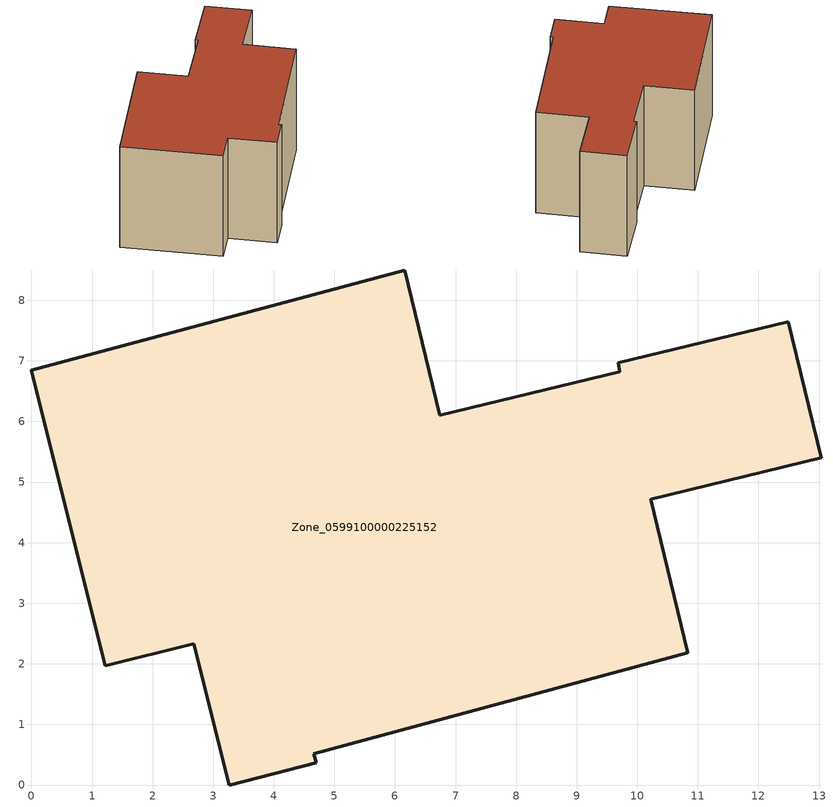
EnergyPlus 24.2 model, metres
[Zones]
Zone_0599100000225152
 floor ground (C_G): 10.22,4.72 10.83,2.18 4.66,0.52 4.7,0.37 3.26,0 2.68,2.33 1.22,1.97 0,6.85 6.16,8.5 6.74,6.1 9.71,6.82 9.68,6.97 12.49,7.65 13.03,5.4 z0
 wall outside (C_F): 12.49,7.65 9.68,6.97 9.71,6.82 6.74,6.1 6.16,8.5 0,6.85 1.22,1.97 2.68,2.33 3.26,0 4.7,0.37 4.66,0.52 10.83,2.18 10.22,4.72 13.03,5.4 12.49,7.65 z0:5.87
 roof outside (C_R): 9.71,6.82 6.74,6.1 6.16,8.5 0,6.85 1.22,1.97 2.68,2.33 3.26,0 4.7,0.37 4.66,0.52 10.83,2.18 10.22,4.72 13.03,5.4 12.49,7.65 9.68,6.97 z5.87
[BUILDING]
Pand.0599100000225152: North Axis=0; Terrain=City; Loads Convergence Tolerance Value=0.04; Temperature Convergence Tolerance Value=0.4; Solar Distribution=FullExterior; Maximum Number of Warmup Days=25; Minimum Number of Warmup Days=1
[Site:Location]
Rotterdam.The.Hague.AP_ZH_NLD Design_Conditions: Latitude=51.96; Longitude=4.45; Time Zone=1; Elevation=-4.5
[SITE:GROUNDTEMPERATURE:BUILDINGSURFACE]
18, 18, 18, 18, 18, 18, 18, 18, 18, 18, 18, 18
[MATERIAL] Thermal Absorptance=0.9; Solar Absorptance=0.7; Visible Absorptance=0.7
Name | Roughness | Thickness | Conductivity | Density | Specific Heat
G.TI.1965-1974 | MediumSmooth | 0.15 | 0.882353 | 540 | 1210
F.TI.1965-1974 | Rough | 0.3 | 0.697674 | 1920 | 840
R.TI.1965-1974 | MediumRough | 0.2 | 0.232558 | 1500 | 1000
[CONSTRUCTION]
C_G: G.TI.1965-1974
C_F: F.TI.1965-1974
C_R: R.TI.1965-1974
[ZONE]
Zone_0599100000225152: Type=1; Multiplier=1; Ceiling Height=Autocalculate; Volume=Autocalculate; Floor Area=autocalculate; Part of Total Floor Area=Yes
[ZONEINFILTRATION:DESIGNFLOWRATE]
Infil_Zone_0599100000225152: Zone or ZoneList or Space or SpaceList=Zone_0599100000225152; Schedule=AlwaysOn; Design Flow Rate Calculation Method=Flow/Area; Flow Rate per Floor Area=0.003; Constant Term Coefficient=1; Temperature Term Coefficient=0; Velocity Term Coefficient=0; Velocity Squared Term Coefficient=0
[HVACTEMPLATE:ZONE:IDEALLOADSAIRSYSTEM]
Zone_0599100000225152: Maximum Heating Supply Air Temperature=50; Minimum Cooling Supply Air Temperature=13; Maximum Heating Supply Air Humidity Ratio=0.0156; Minimum Cooling Supply Air Humidity Ratio=0.0077; Heating Limit=NoLimit; Cooling Limit=NoLimit; Dehumidification Control Type=ConstantSensibleHeatRatio; Cooling Sensible Heat Ratio=0.7; Dehumidification Setpoint=60; Humidification Control Type=None; Humidification Setpoint=30; Outdoor Air Method=None; Outdoor Air Flow Rate per Person=0.00944; Outdoor Air Flow Rate per Zone Floor Area=0; Outdoor Air Flow Rate per Zone=0; Demand Controlled Ventilation Type=None; Outdoor Air Economizer Type=NoEconomizer; Heat Recovery Type=None; Sensible Heat Recovery Effectiveness=0.7; Latent Heat Recovery Effectiveness=0.65
[ZONECONTROL:THERMOSTAT]
ThermostatControl_Zone_0599100000225152: Zone or ZoneList=Zone_0599100000225152; Control Type Schedule=DualSetpointControlType; Control 1=Thermostat_Zone_0599100000225152; Temperature Difference Between Cutout And Setpoint=0
[THERMOSTATSETPOINT:DUALSETPOINT]
Thermostat_Zone_0599100000225152: Heating Setpoint Temperature Schedule=HeatingSetpoint_Zone_0599100000225152; Cooling Setpoint Temperature Schedule=CoolingSetpoint_Zone_0599100000225152
[SCHEDULE:COMPACT]
HeatingSetpoint_Zone_0599100000225152: Through: 12/31, For: AllDays, Until: 24:00, 21
CoolingSetpoint_Zone_0599100000225152: Through: 12/31, For: AllDays, Until: 24:00, 24
DualSetpointControlType: Through: 12/31, For: AllDays, Until: 24:00, 4
AlwaysOn: Through: 12/31, For: AllDays, Until: 24:00, 1
